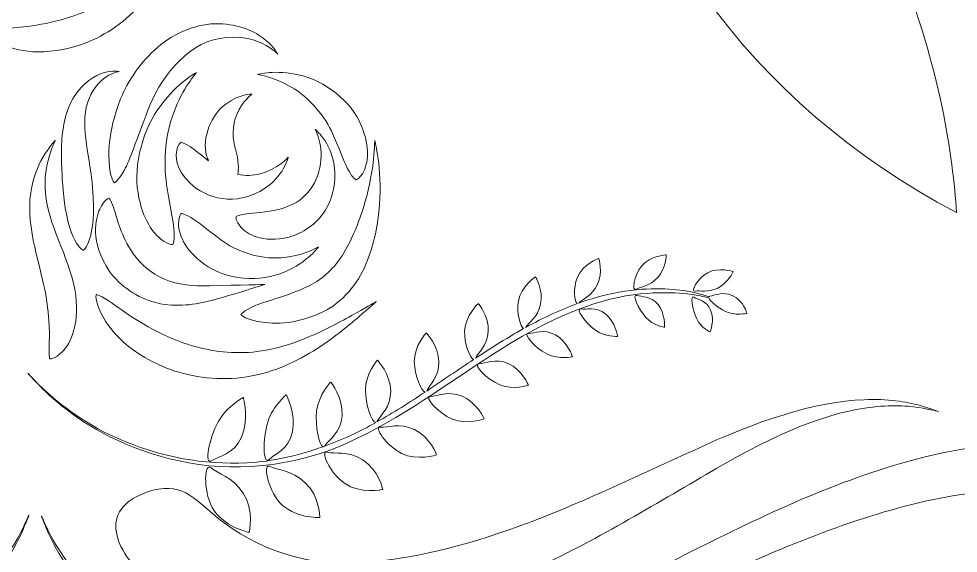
# Model space of a CAD drawing. Extents: x 272 to 570, y -510 to -85.
# Drawn here: x 419.9 to 470.5, y -322.7 to -293.9 of the extents above; entities that cross this region are included whole.
import ezdxf

# ---------------------------------------------------------------- set-up
doc = ezdxf.new("R2010")
doc.units = 0
doc.header["$MEASUREMENT"] = 0
doc.layers.add('Layer 1', color=7, linetype='Continuous')

msp = doc.modelspace()

# ---------------------------------------------------------------- linework, layer by layer
at = {"layer": 'Layer 1', "lineweight": 0}
for points, knots in [([(557.26, -428.987), (551.308, -387.897), (537.651, -351.436), (504.284, -324.924), (502.179, -323.251), (500.029, -321.698), (497.857, -320.198), (497.85, -320.186), (497.849, -320.178), (497.842, -320.165), (494.07, -313.318), (475.261, -287.817), (472.652, -270.415), (472.125, -266.903), (471.92, -263.338), (471.692, -259.797), (470.763, -245.379), (470.267, -230.936), (468.889, -216.548), (468.212, -209.477), (467.389, -202.387), (465.949, -195.426), (464.849, -190.104), (463.985, -182.192), (458.986, -178.931), (455.472, -176.638), (450.202, -176.753), (446.204, -175.918), (440.837, -174.796), (435.555, -173.309), (430.318, -171.692), (429.925, -171.571), (429.532, -171.483), (429.139, -171.379), (426.731, -165.821), (426.432, -160.379), (426.558, -157.057), (434.156, -153.314), (439.591, -143.29), (439.563, -131.489), (439.532, -118.154), (432.541, -107.109), (423.369, -104.865), (427.037, -103.332), (429.611, -99.709), (429.601, -95.486), (429.588, -89.887), (425.038, -85.359), (419.439, -85.373), (413.84, -85.386), (409.312, -89.936), (409.325, -95.534), (409.336, -99.876), (412.079, -103.564), (415.92, -104.999), (407.017, -107.569), (400.346, -118.5), (400.377, -131.582), (400.405, -143.383), (405.887, -153.381), (413.503, -157.088), (413.644, -160.387), (413.376, -165.778), (411.04, -171.308), (404.952, -172.487), (398.92, -174.461), (393.031, -175.989), (388.501, -177.164), (383.193, -176.433), (379.119, -179.12), (374.136, -182.405), (373.309, -190.321), (372.234, -195.648), (370.828, -202.617), (370.038, -209.71), (369.395, -216.784), (368.085, -231.178), (367.658, -245.623), (366.797, -260.046), (366.586, -263.588), (366.398, -267.154), (365.888, -270.669), (363.36, -288.082), (344.039, -315.749), (340.3, -322.614), (340.296, -322.62), (340.296, -322.624), (340.293, -322.63), (339.113, -323.503), (337.94, -324.392), (336.781, -325.322), (303.541, -351.992), (290.057, -388.517), (284.3, -429.635), (280.539, -456.493), (275.992, -483.154), (271.989, -509.907), (271.989, -509.907), (569.901, -509.907), (569.901, -509.907), (565.771, -483.169), (561.148, -455.828), (557.26, -428.987)], [0, 0, 0, 0, 1, 1, 1, 2, 2, 2, 3, 3, 3, 4, 4, 4, 5, 5, 5, 6, 6, 6, 7, 7, 7, 8, 8, 8, 9, 9, 9, 10, 10, 10, 11, 11, 11, 12, 12, 12, 13, 13, 13, 14, 14, 14, 15, 15, 15, 16, 16, 16, 17, 17, 17, 18, 18, 18, 19, 19, 19, 20, 20, 20, 21, 21, 21, 22, 22, 22, 23, 23, 23, 24, 24, 24, 25, 25, 25, 26, 26, 26, 27, 27, 27, 28, 28, 28, 29, 29, 29, 30, 30, 30, 31, 31, 31, 32, 32, 32, 33, 33, 33, 34, 34, 34, 34]), ([(467.278, -290.975), (469.533, -296.487), (470.22, -301.365), (470.413, -304.373), (459.26, -298.481), (451.961, -288.472), (450.236, -275.839), (447.978, -259.295), (450.182, -247.423), (455.334, -232.927), (454.72, -238.903), (454.199, -245.128), (454.335, -247.992), (454.635, -254.348), (463.547, -281.852), (467.278, -290.975)], [0, 0, 0, 0, 1, 1, 1, 2, 2, 2, 3, 3, 3, 4, 4, 4, 5, 5, 5, 5]), ([(418.832, -295.252), (418.179, -294.91), (418.106, -294.661), (418.106, -294.661), (418.106, -294.661), (418.324, -294.535), (418.985, -294.472), (419.643, -294.376), (420.758, -294.408), (422.543, -293.864), (423.431, -293.585), (424.42, -293.122), (425.274, -292.43), (426.13, -291.752), (426.829, -290.81), (427.343, -289.883), (427.863, -288.956), (428.232, -288.063), (428.497, -287.426), (428.757, -286.786), (428.916, -286.397), (428.916, -286.397), (428.916, -286.397), (428.848, -286.812), (428.736, -287.496), (428.612, -288.179), (428.434, -289.137), (428.07, -290.207), (427.71, -291.271), (427.119, -292.46), (426.186, -293.414), (425.272, -294.369), (424.107, -295.042), (423.026, -295.38), (420.828, -296.044), (419.463, -295.555), (418.832, -295.252)], [0, 0, 0, 0, 1, 1, 1, 2, 2, 2, 3, 3, 3, 4, 4, 4, 5, 5, 5, 6, 6, 6, 7, 7, 7, 8, 8, 8, 9, 9, 9, 10, 10, 10, 11, 11, 11, 12, 12, 12, 12]), ([(430.633, -294.197), (431.739, -294.213), (432.636, -294.635), (433.137, -295.061), (433.653, -295.479), (433.82, -295.84), (433.82, -295.84), (433.82, -295.84), (433.561, -295.535), (433.002, -295.269), (432.458, -294.993), (431.598, -294.82), (430.695, -294.99), (428.827, -295.286), (427.409, -297.261), (426.815, -298.857), (426.178, -300.485), (425.86, -301.542), (425.531, -302.098), (425.224, -302.664), (425.004, -302.772), (425.004, -302.772), (425.004, -302.772), (424.832, -302.597), (424.749, -301.951), (424.695, -301.312), (424.604, -300.161), (425.345, -298.249), (425.73, -297.301), (426.4, -296.259), (427.344, -295.463), (428.27, -294.658), (429.526, -294.166), (430.633, -294.197)], [0, 0, 0, 0, 1, 1, 1, 2, 2, 2, 3, 3, 3, 4, 4, 4, 5, 5, 5, 6, 6, 6, 7, 7, 7, 8, 8, 8, 9, 9, 9, 10, 10, 10, 11, 11, 11, 11]), ([(423.826, -303.024), (424.084, -305.905), (423.33, -306.409), (423.33, -306.409), (423.33, -306.409), (422.499, -306.046), (422.242, -303.166), (422.183, -302.439), (422.14, -301.631), (422.166, -300.733), (422.196, -299.843), (422.371, -298.868), (422.84, -298.123), (423.302, -297.386), (423.963, -296.966), (424.459, -296.832), (424.963, -296.696), (425.259, -296.772), (425.259, -296.772), (425.259, -296.772), (424.95, -296.806), (424.561, -297.059), (424.175, -297.306), (423.756, -297.815), (423.558, -298.465), (423.152, -299.751), (423.737, -301.559), (423.826, -303.024)], [0, 0, 0, 0, 1, 1, 1, 2, 2, 2, 3, 3, 3, 4, 4, 4, 5, 5, 5, 6, 6, 6, 7, 7, 7, 8, 8, 8, 9, 9, 9, 9]), ([(436.865, -300.323), (436.496, -299.409), (435.707, -298.313), (434.694, -297.7), (433.713, -297.066), (432.73, -296.928), (432.73, -296.928), (432.73, -296.928), (432.961, -296.866), (433.365, -296.83), (433.767, -296.796), (434.349, -296.803), (434.999, -296.966), (436.31, -297.234), (437.811, -298.403), (438.317, -299.672), (438.852, -300.919), (438.64, -301.754), (438.454, -302.146), (438.251, -302.554), (438.037, -302.613), (438.037, -302.613), (438.037, -302.613), (437.855, -302.499), (437.659, -302.148), (437.45, -301.798), (437.256, -301.228), (436.865, -300.323)], [0, 0, 0, 0, 1, 1, 1, 2, 2, 2, 3, 3, 3, 4, 4, 4, 5, 5, 5, 6, 6, 6, 7, 7, 7, 8, 8, 8, 9, 9, 9, 9]), ([(427.858, -303.081), (428.046, -304.267), (428.216, -304.967), (428.234, -305.433), (428.265, -305.892), (428.165, -306.09), (428.165, -306.09), (428.165, -306.09), (427.94, -306.126), (427.538, -305.817), (427.156, -305.512), (426.524, -304.811), (426.284, -303.311), (426.012, -301.809), (426.576, -299.798), (427.513, -298.598), (428.421, -297.354), (429.431, -296.828), (429.431, -296.828), (429.431, -296.828), (428.681, -297.685), (428.212, -298.979), (427.704, -300.271), (427.648, -301.898), (427.858, -303.081)], [0, 0, 0, 0, 1, 1, 1, 2, 2, 2, 3, 3, 3, 4, 4, 4, 5, 5, 5, 6, 6, 6, 7, 7, 7, 8, 8, 8, 8]), ([(428.35, -301.11), (428.408, -300.695), (428.599, -300.585), (428.599, -300.585), (428.599, -300.585), (428.805, -300.627), (429.091, -300.819), (429.342, -300.976), (429.639, -301.24), (430.091, -301.584), (430.056, -301.491), (430.011, -301.418), (429.984, -301.309), (429.705, -300.364), (430.251, -299.046), (431.012, -298.538), (431.756, -297.97), (432.424, -297.991), (432.424, -297.991), (432.424, -297.991), (431.896, -298.389), (431.624, -299.047), (431.318, -299.717), (431.392, -300.447), (431.533, -300.948), (431.72, -301.581), (431.708, -302.054), (431.669, -302.324), (432.057, -302.389), (432.468, -302.396), (432.876, -302.278), (433.815, -302.047), (434.385, -301.382), (434.385, -301.382), (434.385, -301.382), (434.339, -301.583), (434.178, -301.898), (434.017, -302.21), (433.717, -302.632), (433.234, -302.988), (432.757, -303.341), (432.094, -303.62), (431.371, -303.644), (430.644, -303.678), (429.931, -303.427), (429.427, -303.074), (428.412, -302.33), (428.301, -301.495), (428.35, -301.11)], [0, 0, 0, 0, 1, 1, 1, 2, 2, 2, 3, 3, 3, 4, 4, 4, 5, 5, 5, 6, 6, 6, 7, 7, 7, 8, 8, 8, 9, 9, 9, 10, 10, 10, 11, 11, 11, 12, 12, 12, 13, 13, 13, 14, 14, 14, 15, 15, 15, 16, 16, 16, 16]), ([(434.43, -305.693), (432.976, -306.064), (432.132, -305.497), (431.834, -305.167), (431.515, -304.803), (431.568, -304.58), (431.568, -304.58), (431.568, -304.58), (431.76, -304.48), (432.149, -304.436), (432.537, -304.375), (433.11, -304.393), (433.996, -304.162), (434.433, -304.035), (434.925, -303.826), (435.304, -303.443), (435.691, -303.065), (435.974, -302.506), (436.088, -301.95), (436.204, -301.393), (436.153, -300.854), (436.051, -300.48), (435.948, -300.103), (435.827, -299.883), (435.827, -299.883), (435.827, -299.883), (436.023, -300.032), (436.274, -300.371), (436.522, -300.708), (436.802, -301.263), (436.883, -301.972), (436.963, -302.672), (436.836, -303.528), (436.369, -304.26), (435.908, -305.005), (435.133, -305.496), (434.43, -305.693)], [0, 0, 0, 0, 1, 1, 1, 2, 2, 2, 3, 3, 3, 4, 4, 4, 5, 5, 5, 6, 6, 6, 7, 7, 7, 8, 8, 8, 9, 9, 9, 10, 10, 10, 11, 11, 11, 12, 12, 12, 12]), ([(421.307, -308.796), (421.079, -307.387), (420.222, -305.215), (420.496, -303.315), (420.624, -302.387), (420.98, -301.654), (421.283, -301.186), (421.59, -300.715), (421.83, -300.483), (421.83, -300.483), (421.83, -300.483), (421.669, -300.779), (421.508, -301.291), (421.348, -301.801), (421.214, -302.54), (421.292, -303.339), (421.411, -304.948), (422.539, -306.718), (422.872, -308.51), (423.201, -310.285), (422.649, -311.439), (422.215, -311.861), (421.772, -312.307), (421.524, -312.255), (421.524, -312.255), (421.524, -312.255), (421.468, -312.031), (421.494, -311.525), (421.507, -311.013), (421.563, -310.25), (421.307, -308.796)], [0, 0, 0, 0, 1, 1, 1, 2, 2, 2, 3, 3, 3, 4, 4, 4, 5, 5, 5, 6, 6, 6, 7, 7, 7, 8, 8, 8, 9, 9, 9, 10, 10, 10, 10]), ([(438.574, -307.149), (438.143, -308.231), (437.244, -309.241), (436.286, -309.706), (434.36, -310.608), (433.198, -310.31), (432.595, -310.215), (431.976, -310.062), (431.832, -309.866), (431.832, -309.866), (431.832, -309.866), (431.964, -309.664), (432.532, -309.422), (433.075, -309.145), (434.148, -308.971), (435.546, -308.298), (436.235, -307.951), (436.875, -307.384), (437.377, -306.54), (437.878, -305.712), (438.26, -304.715), (438.521, -303.819), (439.049, -302.007), (439.044, -300.496), (439.044, -300.496), (439.044, -300.496), (439.456, -301.948), (439.304, -303.957), (439.223, -304.957), (439.03, -306.067), (438.574, -307.149)], [0, 0, 0, 0, 1, 1, 1, 2, 2, 2, 3, 3, 3, 4, 4, 4, 5, 5, 5, 6, 6, 6, 7, 7, 7, 8, 8, 8, 9, 9, 9, 10, 10, 10, 10]), ([(424.218, -304.182), (424.483, -303.639), (424.722, -303.591), (424.722, -303.591), (424.722, -303.591), (424.867, -303.769), (425.01, -304.256), (425.188, -304.727), (425.309, -305.557), (426.034, -306.607), (426.407, -307.123), (426.985, -307.652), (427.706, -307.96), (428.413, -308.276), (429.306, -308.336), (430.131, -308.321), (431.809, -308.279), (433.112, -308.247), (433.112, -308.247), (433.112, -308.247), (431.889, -308.656), (430.237, -309.11), (429.407, -309.32), (428.369, -309.505), (427.294, -309.238), (426.236, -308.982), (425.306, -308.317), (424.75, -307.546), (423.652, -305.925), (424.005, -304.683), (424.218, -304.182)], [0, 0, 0, 0, 1, 1, 1, 2, 2, 2, 3, 3, 3, 4, 4, 4, 5, 5, 5, 6, 6, 6, 7, 7, 7, 8, 8, 8, 9, 9, 9, 10, 10, 10, 10]), ([(428.612, -304.418), (428.612, -304.418), (428.826, -304.438), (429.165, -304.654), (429.516, -304.862), (429.957, -305.268), (430.753, -305.84), (431.533, -306.433), (432.795, -306.913), (433.983, -306.804), (435.156, -306.738), (436.019, -306.213), (436.019, -306.213), (436.019, -306.213), (435.877, -306.409), (435.577, -306.69), (435.278, -306.968), (434.803, -307.321), (434.171, -307.577), (433.542, -307.832), (432.757, -307.983), (431.964, -307.909), (431.167, -307.842), (430.407, -307.537), (429.846, -307.146), (428.719, -306.333), (428.492, -305.47), (428.466, -305.033), (428.448, -304.571), (428.612, -304.418), (428.612, -304.418)], [0, 0, 0, 0, 1, 1, 1, 2, 2, 2, 3, 3, 3, 4, 4, 4, 5, 5, 5, 6, 6, 6, 7, 7, 7, 8, 8, 8, 9, 9, 9, 10, 10, 10, 10]), ([(420.671, -313.371), (420.88, -313.605), (421.209, -313.925), (421.65, -314.304), (422.533, -315.05), (423.885, -316.045), (425.712, -316.761), (427.518, -317.494), (429.781, -317.994), (432.164, -317.854), (433.541, -317.795), (434.922, -317.471), (436.258, -316.989), (436.043, -316.94), (435.821, -315.882), (435.913, -315.075), (436.021, -314.148), (436.678, -313.507), (436.678, -313.507), (436.678, -313.507), (437.346, -314.366), (437.288, -315.318), (437.221, -316.282), (436.583, -316.585), (436.359, -316.936), (436.342, -316.962), (436.324, -316.961), (436.306, -316.971), (437.271, -316.619), (438.216, -316.197), (439.104, -315.686), (438.894, -315.69), (438.536, -314.713), (438.544, -313.93), (438.553, -313.033), (439.194, -312.332), (439.194, -312.332), (439.194, -312.332), (439.899, -313.079), (439.909, -313.99), (439.916, -314.903), (439.352, -315.262), (439.183, -315.619), (439.175, -315.636), (439.166, -315.646), (439.157, -315.657), (440.061, -315.152), (440.926, -314.598), (441.765, -314.044), (441.564, -314.012), (441.191, -313.146), (441.181, -312.417), (441.167, -311.559), (441.822, -310.852), (441.822, -310.852), (441.822, -310.852), (442.495, -311.546), (442.504, -312.412), (442.514, -313.276), (441.996, -313.632), (441.853, -313.98), (441.853, -313.98), (441.847, -313.989), (441.847, -313.989), (442.716, -313.405), (443.564, -312.835), (444.377, -312.288), (444.188, -312.227), (443.864, -311.426), (443.894, -310.743), (443.926, -309.925), (444.633, -309.271), (444.633, -309.271), (444.633, -309.271), (445.216, -309.963), (445.164, -310.78), (445.114, -311.584), (444.629, -311.901), (444.477, -312.222), (444.858, -311.976), (445.233, -311.735), (445.597, -311.5), (446.107, -311.182), (446.594, -310.889), (447.073, -310.624), (446.903, -310.551), (446.677, -309.772), (446.793, -309.134), (446.924, -308.366), (447.712, -307.832), (447.712, -307.832), (447.712, -307.832), (448.154, -308.552), (447.99, -309.306), (447.833, -310.043), (447.356, -310.285), (447.176, -310.566), (448.173, -310.019), (449.101, -309.592), (449.964, -309.28), (449.813, -309.224), (449.727, -308.437), (449.974, -307.857), (450.249, -307.168), (451.126, -306.839), (451.126, -306.839), (451.126, -306.839), (451.367, -307.59), (451.051, -308.237), (450.746, -308.893), (450.252, -309.013), (450.043, -309.25), (450.043, -309.25), (450.041, -309.252), (450.041, -309.252), (452.141, -308.501), (453.779, -308.428), (454.906, -308.5), (456.042, -308.579), (456.696, -308.789), (457.065, -308.905), (457.075, -308.893), (457.091, -308.883), (457.117, -308.88), (457.376, -308.863), (457.749, -308.588), (458.346, -308.853), (458.944, -309.138), (459.113, -309.811), (459.113, -309.811), (459.113, -309.811), (458.458, -309.937), (457.952, -309.699), (457.547, -309.512), (457.115, -309.126), (457.059, -308.962), (456.574, -308.864), (455.585, -308.592), (453.723, -308.725), (451.866, -308.84), (449.159, -309.607), (445.775, -311.784), (443.473, -313.206), (440.977, -315.148), (438.094, -316.536), (435.231, -317.983), (431.866, -318.395), (429.031, -317.855), (426.175, -317.369), (423.882, -316.114), (422.455, -315.011), (421.735, -314.458), (421.207, -313.954), (420.863, -313.592), (420.523, -313.225), (420.337, -313.024), (420.337, -313.024), (420.337, -313.024), (420.454, -313.145), (420.671, -313.371)], [0, 0, 0, 0, 1, 1, 1, 2, 2, 2, 3, 3, 3, 4, 4, 4, 5, 5, 5, 6, 6, 6, 7, 7, 7, 8, 8, 8, 9, 9, 9, 10, 10, 10, 11, 11, 11, 12, 12, 12, 13, 13, 13, 14, 14, 14, 15, 15, 15, 16, 16, 16, 17, 17, 17, 18, 18, 18, 19, 19, 19, 20, 20, 20, 21, 21, 21, 22, 22, 22, 23, 23, 23, 24, 24, 24, 25, 25, 25, 26, 26, 26, 27, 27, 27, 28, 28, 28, 29, 29, 29, 30, 30, 30, 31, 31, 31, 32, 32, 32, 33, 33, 33, 34, 34, 34, 35, 35, 35, 36, 36, 36, 37, 37, 37, 38, 38, 38, 39, 39, 39, 40, 40, 40, 41, 41, 41, 42, 42, 42, 43, 43, 43, 44, 44, 44, 45, 45, 45, 46, 46, 46, 47, 47, 47, 48, 48, 48, 49, 49, 49, 50, 50, 50, 51, 51, 51, 52, 52, 52, 53, 53, 53, 53]), ([(453.443, -307.248), (453.883, -306.704), (454.762, -306.651), (454.762, -306.651), (454.762, -306.651), (454.76, -307.375), (454.303, -307.873), (453.855, -308.37), (453.383, -308.348), (453.135, -308.509), (452.899, -308.668), (452.998, -307.78), (453.443, -307.248)], [0, 0, 0, 0, 1, 1, 1, 2, 2, 2, 3, 3, 3, 4, 4, 4, 4]), ([(456.999, -307.614), (457.571, -307.295), (458.372, -307.55), (458.372, -307.55), (458.372, -307.55), (458.11, -308.163), (457.543, -308.439), (456.987, -308.713), (456.586, -308.55), (456.318, -308.608), (456.062, -308.668), (456.424, -307.933), (456.999, -307.614)], [0, 0, 0, 0, 1, 1, 1, 2, 2, 2, 3, 3, 3, 4, 4, 4, 4]), ([(431.877, -313.26), (430.433, -313.44), (428.971, -313.206), (427.812, -312.75), (425.47, -311.802), (424.625, -310.455), (424.276, -309.771), (423.936, -309.037), (424.027, -308.782), (424.027, -308.782), (424.027, -308.782), (424.284, -308.836), (424.885, -309.259), (425.505, -309.651), (426.442, -310.483), (428.387, -311.267), (429.359, -311.648), (430.551, -311.934), (431.784, -311.921), (433.01, -311.923), (434.274, -311.581), (435.363, -311.126), (436.457, -310.675), (437.392, -310.151), (438.06, -309.778), (438.727, -309.399), (439.132, -309.168), (439.132, -309.168), (439.132, -309.168), (438.781, -309.476), (438.203, -309.982), (437.615, -310.48), (436.788, -311.175), (435.726, -311.834), (434.671, -312.493), (433.335, -313.094), (431.877, -313.26)], [0, 0, 0, 0, 1, 1, 1, 2, 2, 2, 3, 3, 3, 4, 4, 4, 5, 5, 5, 6, 6, 6, 7, 7, 7, 8, 8, 8, 9, 9, 9, 10, 10, 10, 11, 11, 11, 12, 12, 12, 12]), ([(453.173, -308.838), (453.432, -308.932), (453.906, -308.837), (454.32, -309.328), (454.724, -309.817), (454.662, -310.556), (454.662, -310.556), (454.662, -310.556), (454.081, -310.473), (453.662, -310.022), (453.248, -309.559), (452.904, -308.745), (453.173, -308.838)], [0, 0, 0, 0, 1, 1, 1, 2, 2, 2, 3, 3, 3, 4, 4, 4, 4]), ([(456.258, -308.927), (456.465, -309.072), (456.915, -309.095), (457.155, -309.636), (457.388, -310.169), (457.127, -310.805), (457.127, -310.805), (457.127, -310.805), (456.655, -310.601), (456.407, -310.096), (456.163, -309.594), (456.04, -308.779), (456.258, -308.927)], [0, 0, 0, 0, 1, 1, 1, 2, 2, 2, 3, 3, 3, 4, 4, 4, 4]), ([(450.159, -309.567), (450.456, -309.614), (450.936, -309.412), (451.484, -309.831), (452.025, -310.263), (452.139, -311.046), (452.139, -311.046), (452.139, -311.046), (451.497, -311.094), (450.94, -310.711), (450.386, -310.314), (449.856, -309.527), (450.159, -309.567)], [0, 0, 0, 0, 1, 1, 1, 2, 2, 2, 3, 3, 3, 4, 4, 4, 4]), ([(447.333, -310.883), (447.659, -310.897), (448.136, -310.61), (448.796, -310.969), (449.449, -311.33), (449.711, -312.138), (449.711, -312.138), (449.711, -312.138), (448.989, -312.322), (448.326, -311.993), (447.665, -311.657), (447.004, -310.876), (447.333, -310.883)], [0, 0, 0, 0, 1, 1, 1, 2, 2, 2, 3, 3, 3, 4, 4, 4, 4]), ([(447.339, -313.675), (447.339, -313.675), (446.537, -313.96), (445.793, -313.653), (445.05, -313.345), (444.311, -312.53), (444.664, -312.525), (445.017, -312.523), (445.508, -312.189), (446.248, -312.513), (446.983, -312.838), (447.339, -313.675), (447.339, -313.675)], [0, 0, 0, 0, 1, 1, 1, 2, 2, 2, 3, 3, 3, 4, 4, 4, 4]), ([(444.945, -315.488), (444.945, -315.488), (444.039, -315.835), (443.233, -315.503), (442.427, -315.17), (441.676, -314.273), (442.05, -314.278), (442.429, -314.284), (442.957, -313.938), (443.757, -314.27), (444.554, -314.604), (444.945, -315.488), (444.945, -315.488)], [0, 0, 0, 0, 1, 1, 1, 2, 2, 2, 3, 3, 3, 4, 4, 4, 4]), ([(430.439, -320.707), (431.882, -321.954), (434.893, -323.628), (438.571, -323.221), (440.366, -323.082), (443.184, -322.587), (446.332, -321.452), (449.485, -320.352), (452.947, -318.693), (456.248, -317.187), (459.532, -315.633), (462.885, -314.522), (465.425, -314.459), (466.689, -314.399), (467.717, -314.569), (468.399, -314.759), (469.084, -314.94), (469.446, -315.1), (469.446, -315.1), (469.446, -315.1), (469.066, -314.983), (468.374, -314.882), (467.685, -314.772), (466.672, -314.721), (465.468, -314.913), (463.036, -315.251), (459.991, -316.634), (456.918, -318.486), (453.808, -320.301), (450.478, -322.312), (447.245, -323.742), (444.032, -325.204), (440.896, -325.974), (438.836, -326.131), (434.795, -326.585), (430.586, -326.389), (427.747, -324.718), (426.344, -323.909), (425.386, -322.779), (425.153, -321.8), (424.902, -320.813), (425.343, -320.068), (426.375, -319.598), (427.381, -319.135), (428.077, -319.174), (428.649, -319.388), (429.219, -319.613), (429.686, -320.083), (430.439, -320.707)], [0, 0, 0, 0, 1, 1, 1, 2, 2, 2, 3, 3, 3, 4, 4, 4, 5, 5, 5, 6, 6, 6, 7, 7, 7, 8, 8, 8, 9, 9, 9, 10, 10, 10, 11, 11, 11, 12, 12, 12, 13, 13, 13, 14, 14, 14, 15, 15, 15, 16, 16, 16, 16]), ([(431.865, -316.469), (431.421, -317.452), (430.632, -317.476), (430.251, -317.748), (429.851, -317.999), (430.099, -316.556), (430.608, -315.648), (430.863, -315.179), (431.208, -314.868), (431.48, -314.662), (431.752, -314.44), (431.962, -314.342), (431.962, -314.342), (431.962, -314.342), (432.287, -315.505), (431.865, -316.469)], [0, 0, 0, 0, 1, 1, 1, 2, 2, 2, 3, 3, 3, 4, 4, 4, 5, 5, 5, 5]), ([(434.607, -316.189), (434.385, -317.191), (433.652, -317.354), (433.351, -317.683), (433.025, -317.989), (432.987, -316.605), (433.283, -315.661), (433.428, -315.177), (433.687, -314.828), (433.899, -314.584), (434.107, -314.326), (434.281, -314.196), (434.281, -314.196), (434.281, -314.196), (434.813, -315.212), (434.607, -316.189)], [0, 0, 0, 0, 1, 1, 1, 2, 2, 2, 3, 3, 3, 4, 4, 4, 5, 5, 5, 5]), ([(442.384, -317.426), (442.384, -317.426), (441.335, -317.775), (440.492, -317.351), (439.652, -316.929), (438.966, -315.889), (439.36, -315.938), (439.764, -315.984), (440.355, -315.665), (441.189, -316.065), (442.027, -316.462), (442.384, -317.426), (442.384, -317.426)], [0, 0, 0, 0, 1, 1, 1, 2, 2, 2, 3, 3, 3, 4, 4, 4, 4]), ([(350.726, -325.126), (351.872, -322.824), (354.205, -320.344), (357.462, -318.73), (360.687, -317.111), (364.832, -316.239), (369.072, -316.766), (373.299, -317.213), (377.49, -318.749), (381.452, -320.583), (385.432, -322.418), (389.246, -324.546), (393.093, -326.197), (396.925, -327.864), (400.822, -329.024), (404.505, -329.226), (408.168, -329.416), (411.531, -328.545), (414.057, -327.255), (416.608, -325.965), (418.266, -324.22), (419.188, -322.896), (419.632, -322.217), (419.957, -321.668), (420.124, -321.27), (420.308, -320.879), (420.406, -320.673), (420.406, -320.673), (420.406, -320.673), (420.319, -320.884), (420.153, -321.283), (420.006, -321.692), (419.708, -322.257), (419.293, -322.965), (418.429, -324.345), (416.83, -326.207), (414.274, -327.657), (411.743, -329.102), (408.324, -330.173), (404.474, -330.15), (400.639, -330.117), (396.533, -329.087), (392.544, -327.551), (388.539, -326.031), (384.605, -324.047), (380.652, -322.413), (376.709, -320.771), (372.688, -319.491), (368.845, -319.221), (365.028, -318.876), (361.469, -319.773), (358.745, -321.215), (356.007, -322.663), (354.21, -324.688), (353.322, -326.467), (351.399, -330.029), (352.422, -334.409), (354.555, -336.996), (356.689, -339.711), (359.693, -340.496), (362.127, -340.443), (364.597, -340.379), (366.455, -339.652), (367.791, -339.216), (369.134, -338.783), (370.158, -338.596), (371.02, -339.398), (371.801, -340.111), (371.585, -341.417), (370.043, -342.817), (368.535, -344.192), (365.63, -345.446), (361.995, -345.272), (360.19, -345.183), (358.213, -344.694), (356.32, -343.692), (354.433, -342.664), (352.709, -341.084), (351.495, -339.128), (350.254, -337.185), (349.477, -334.881), (349.267, -332.448), (349.074, -330.029), (349.505, -327.393), (350.726, -325.126)], [0, 0, 0, 0, 1, 1, 1, 2, 2, 2, 3, 3, 3, 4, 4, 4, 5, 5, 5, 6, 6, 6, 7, 7, 7, 8, 8, 8, 9, 9, 9, 10, 10, 10, 11, 11, 11, 12, 12, 12, 13, 13, 13, 14, 14, 14, 15, 15, 15, 16, 16, 16, 17, 17, 17, 18, 18, 18, 19, 19, 19, 20, 20, 20, 21, 21, 21, 22, 22, 22, 23, 23, 23, 24, 24, 24, 25, 25, 25, 26, 26, 26, 27, 27, 27, 28, 28, 28, 28]), ([(472.506, -316.869), (476.727, -316.344), (480.851, -317.212), (484.058, -318.822), (487.298, -320.427), (489.614, -322.89), (490.75, -325.174), (491.961, -327.423), (492.393, -330.034), (492.208, -332.437), (492.007, -334.855), (491.243, -337.15), (490.017, -339.088), (488.817, -341.041), (487.108, -342.623), (485.231, -343.657), (483.348, -344.666), (481.377, -345.164), (479.573, -345.261), (475.941, -345.451), (473.027, -344.202), (471.525, -342.817), (469.988, -341.407), (469.796, -340.08), (470.623, -339.326), (471.44, -338.565), (472.439, -338.772), (473.777, -339.216), (475.107, -339.662), (476.974, -340.384), (479.441, -340.432), (481.874, -340.469), (484.854, -339.662), (486.957, -336.957), (489.061, -334.375), (490.056, -330.035), (488.154, -326.515), (487.276, -324.753), (485.496, -322.746), (482.776, -321.307), (480.069, -319.874), (476.531, -318.98), (472.733, -319.324), (468.907, -319.593), (464.896, -320.868), (460.957, -322.508), (457.01, -324.14), (453.075, -326.124), (449.063, -327.647), (445.068, -329.185), (440.949, -330.22), (437.097, -330.253), (433.228, -330.277), (429.792, -329.202), (427.244, -327.748), (424.673, -326.29), (423.06, -324.414), (422.188, -323.022), (421.769, -322.308), (421.469, -321.738), (421.32, -321.326), (421.153, -320.922), (421.065, -320.71), (421.065, -320.71), (421.065, -320.71), (421.164, -320.918), (421.35, -321.312), (421.518, -321.714), (421.845, -322.268), (422.293, -322.953), (423.223, -324.289), (424.895, -326.048), (427.462, -327.346), (430.004, -328.644), (433.384, -329.52), (437.067, -329.329), (440.766, -329.127), (444.676, -327.963), (448.514, -326.293), (452.368, -324.639), (456.183, -322.511), (460.157, -320.678), (464.115, -318.846), (468.295, -317.314), (472.506, -316.869)], [0, 0, 0, 0, 1, 1, 1, 2, 2, 2, 3, 3, 3, 4, 4, 4, 5, 5, 5, 6, 6, 6, 7, 7, 7, 8, 8, 8, 9, 9, 9, 10, 10, 10, 11, 11, 11, 12, 12, 12, 13, 13, 13, 14, 14, 14, 15, 15, 15, 16, 16, 16, 17, 17, 17, 18, 18, 18, 19, 19, 19, 20, 20, 20, 21, 21, 21, 22, 22, 22, 23, 23, 23, 24, 24, 24, 25, 25, 25, 26, 26, 26, 27, 27, 27, 28, 28, 28, 28]), ([(439.485, -319.293), (439.485, -319.293), (438.249, -319.554), (437.417, -318.962), (436.591, -318.38), (436.087, -317.156), (436.488, -317.284), (436.903, -317.404), (437.578, -317.176), (438.408, -317.703), (439.252, -318.23), (439.485, -319.293), (439.485, -319.293)], [0, 0, 0, 0, 1, 1, 1, 2, 2, 2, 3, 3, 3, 4, 4, 4, 4]), ([(430.219, -318.131), (430.572, -318.451), (431.355, -318.579), (431.952, -319.494), (432.571, -320.427), (432.276, -321.608), (432.276, -321.608), (432.276, -321.608), (431.909, -321.528), (431.474, -321.327), (431.04, -321.111), (430.548, -320.752), (430.282, -320.267), (429.755, -319.265), (429.892, -317.794), (430.219, -318.131)], [0, 0, 0, 0, 1, 1, 1, 2, 2, 2, 3, 3, 3, 4, 4, 4, 5, 5, 5, 5]), ([(433.401, -318.057), (433.797, -318.271), (434.548, -318.225), (435.303, -318.932), (436.084, -319.653), (436.083, -320.807), (436.083, -320.807), (436.083, -320.807), (435.724, -320.816), (435.276, -320.728), (434.825, -320.626), (434.288, -320.401), (433.933, -320.012), (433.22, -319.209), (433.024, -317.815), (433.401, -318.057)], [0, 0, 0, 0, 1, 1, 1, 2, 2, 2, 3, 3, 3, 4, 4, 4, 5, 5, 5, 5])]:
    msp.add_open_spline(points, degree=3, knots=knots, dxfattribs=at)

doc.saveas('drawing.dxf')
